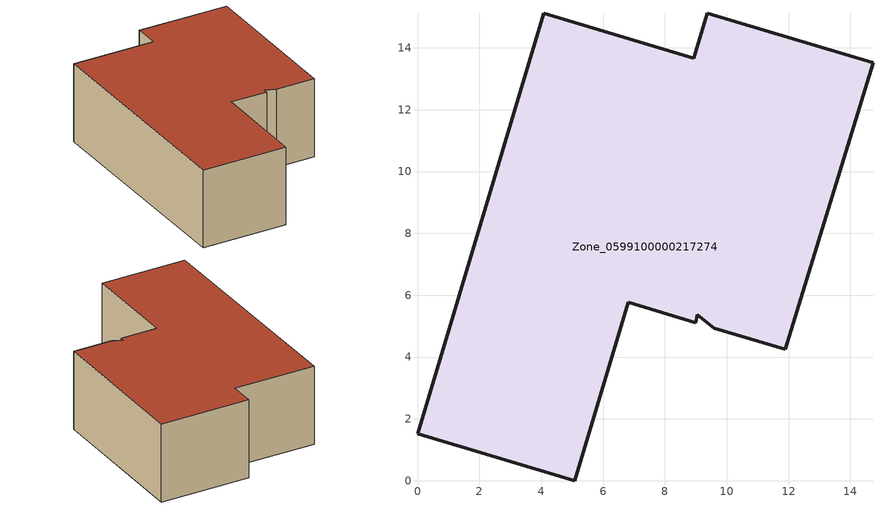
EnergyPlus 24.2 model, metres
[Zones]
Zone_0599100000217274
 floor ground (C_G): 0,1.52 4.08,15.12 8.93,13.66 9.37,15.12 14.73,13.52 11.9,4.25 9.6,4.94 9.05,5.37 9,5.12 6.81,5.77 5.08,0 z0
 wall outside (C_F): 4.08,15.12 0,1.52 5.08,0 6.81,5.77 9,5.12 9.05,5.37 9.6,4.94 11.9,4.25 14.73,13.52 9.37,15.12 8.93,13.66 4.08,15.12 z0:4.9
 roof outside (C_R): 9.05,5.37 9.6,4.94 11.9,4.25 14.73,13.52 9.37,15.12 8.93,13.66 4.08,15.12 0,1.52 5.08,0 6.81,5.77 9,5.12 z4.9
[BUILDING]
Pand.0599100000217274: North Axis=0; Terrain=City; Loads Convergence Tolerance Value=0.04; Temperature Convergence Tolerance Value=0.4; Solar Distribution=FullExterior; Maximum Number of Warmup Days=25; Minimum Number of Warmup Days=1
[Site:Location]
Rotterdam.The.Hague.AP_ZH_NLD Design_Conditions: Latitude=51.96; Longitude=4.45; Time Zone=1; Elevation=-4.5
[SITE:GROUNDTEMPERATURE:BUILDINGSURFACE]
18, 18, 18, 18, 18, 18, 18, 18, 18, 18, 18, 18
[MATERIAL] Thermal Absorptance=0.9; Solar Absorptance=0.7; Visible Absorptance=0.7
Name | Roughness | Thickness | Conductivity | Density | Specific Heat
G.D.1965 | MediumSmooth | 0.15 | 1 | 540 | 1210
F.D.1965 | Rough | 0.3 | 0.857143 | 1920 | 840
R.D.1965 | MediumRough | 0.2 | 0.08 | 1500 | 1000
[CONSTRUCTION]
C_G: G.D.1965
C_F: F.D.1965
C_R: R.D.1965
[ZONE]
Zone_0599100000217274: Type=1; Multiplier=1; Ceiling Height=Autocalculate; Volume=Autocalculate; Floor Area=autocalculate; Part of Total Floor Area=Yes
[ZONEINFILTRATION:DESIGNFLOWRATE]
Infil_Zone_0599100000217274: Zone or ZoneList or Space or SpaceList=Zone_0599100000217274; Schedule=AlwaysOn; Design Flow Rate Calculation Method=Flow/Area; Flow Rate per Floor Area=0.0042; Constant Term Coefficient=1; Temperature Term Coefficient=0; Velocity Term Coefficient=0; Velocity Squared Term Coefficient=0
[HVACTEMPLATE:ZONE:IDEALLOADSAIRSYSTEM]
Zone_0599100000217274: Maximum Heating Supply Air Temperature=50; Minimum Cooling Supply Air Temperature=13; Maximum Heating Supply Air Humidity Ratio=0.0156; Minimum Cooling Supply Air Humidity Ratio=0.0077; Heating Limit=NoLimit; Cooling Limit=NoLimit; Dehumidification Control Type=ConstantSensibleHeatRatio; Cooling Sensible Heat Ratio=0.7; Dehumidification Setpoint=60; Humidification Control Type=None; Humidification Setpoint=30; Outdoor Air Method=None; Outdoor Air Flow Rate per Person=0.00944; Outdoor Air Flow Rate per Zone Floor Area=0; Outdoor Air Flow Rate per Zone=0; Demand Controlled Ventilation Type=None; Outdoor Air Economizer Type=NoEconomizer; Heat Recovery Type=None; Sensible Heat Recovery Effectiveness=0.7; Latent Heat Recovery Effectiveness=0.65
[ZONECONTROL:THERMOSTAT]
ThermostatControl_Zone_0599100000217274: Zone or ZoneList=Zone_0599100000217274; Control Type Schedule=DualSetpointControlType; Control 1=Thermostat_Zone_0599100000217274; Temperature Difference Between Cutout And Setpoint=0
[THERMOSTATSETPOINT:DUALSETPOINT]
Thermostat_Zone_0599100000217274: Heating Setpoint Temperature Schedule=HeatingSetpoint_Zone_0599100000217274; Cooling Setpoint Temperature Schedule=CoolingSetpoint_Zone_0599100000217274
[SCHEDULE:COMPACT]
HeatingSetpoint_Zone_0599100000217274: Through: 12/31, For: AllDays, Until: 24:00, 21
CoolingSetpoint_Zone_0599100000217274: Through: 12/31, For: AllDays, Until: 24:00, 24
DualSetpointControlType: Through: 12/31, For: AllDays, Until: 24:00, 4
AlwaysOn: Through: 12/31, For: AllDays, Until: 24:00, 1
